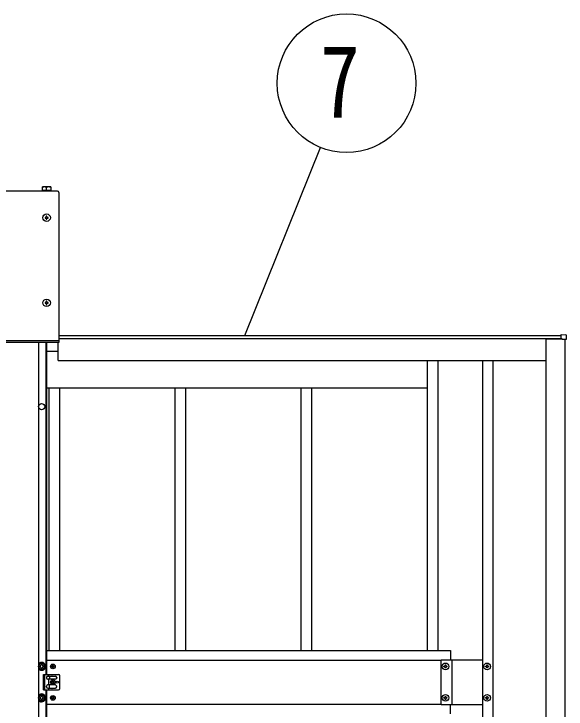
# Model space of a CAD drawing. Units: millimetres, scale not verified. Extents: x -14718 to 14718, y -10395 to 10395.
# Drawn here: x -7032 to -6156, y 1569 to 2672 of the extents above; entities that cross this region are included whole.
import ezdxf
from ezdxf.enums import TextEntityAlignment as Align

# ---------------------------------------------------------------- set-up
doc = ezdxf.new("R2010")
doc.units = ezdxf.units.MM
doc.header["$LTSCALE"] = 40
for name, color, linetype in [('0-5_YKK_13', 4, 'Continuous'), ('0-6_YKK_A1', 4, 'Continuous'), ('0-7_YKK_D', 6, 'Continuous')]:
    doc.layers.add(name, color=color, linetype=linetype)
doc.styles.add('ＭＳ ゴシック', font='')
doc.styles.get('ＭＳ ゴシック').set_extended_font_data('MS Gothic')

msp = doc.modelspace()

# ---------------------------------------------------------------- linework, layer by layer
at = {"layer": '0-5_YKK_13'}
for p, q in [((-6973.93, 2397.28), (-6986.93, 2397.28)), ((-6986.93, 2391.78), (-6986.93, 2397.28)), ((-6980.43, 2391.78), (-6980.43, 2396.72)), ((-6973.93, 2397.28), (-6973.93, 2391.78)), ((-6962.93, 2390.58), (-7087.93, 2390.58)), ((-6973.38, 2391.78), (-6987.48, 2391.78)), ((-6987.48, 2391.78), (-6987.48, 2390.58)), ((-6973.38, 2390.58), (-6973.38, 2391.78)), ((-6960.93, 2388.58), (-6960.93, 2150.58)), ((-6980.93, 2347.08), (-6980.93, 2346.08)), ((-6980.93, 2212.08), (-6980.93, 2211.08)), ((-6163.93, 2163.34), (-6156.4, 2162.88)), ((-6163.93, 2162.85), (-6163.93, 2163.34)), ((-6163.93, 2156.94), (-6163.93, 2162.85)), ((-6960.93, 2153.08), (-7089.93, 2153.08)), ((-6960.93, 2150.58), (-7089.93, 2150.58)), ((-6162.43, 2155.14), (-6162.43, 2156.34)), ((-6162.11, 2155.14), (-6162.43, 2155.14)), ((-6156.4, 2155.14), (-6162.11, 2155.14)), ((-6990.71, 1637.59), (-6991.43, 1637.59)), ((-6986.15, 1636.07), (-6985.43, 1636.07)), ((-6970.02, 1638.06), (-6970.02, 1638.88)), ((-6347.91, 1638.27), (-6347.91, 1639.23)), ((-6281.91, 1638.27), (-6281.91, 1639.23)), ((-6985.43, 1623.83), (-6972.39, 1623.83)), ((-6985.43, 1599.83), (-6985.43, 1623.83)), ((-6983.93, 1623.83), (-6983.93, 1599.83)), ((-6978.43, 1621.33), (-6966.43, 1621.33)), ((-6976.93, 1621.33), (-6976.93, 1623.83)), ((-6971.47, 1623.83), (-6961.43, 1623.83)), ((-6959.43, 1601.83), (-6959.43, 1621.83)), ((-6980.43, 1619.33), (-6980.43, 1618.33)), ((-6966.43, 1616.33), (-6978.43, 1616.33)), ((-6976.93, 1607.33), (-6976.93, 1616.33)), ((-6975.93, 1620.33), (-6975.93, 1617.33)), ((-6970.02, 1613.06), (-6970.02, 1613.88)), ((-6964.43, 1619.33), (-6964.43, 1618.33)), ((-6985.43, 1599.83), (-6972.39, 1599.83)), ((-6980.43, 1604.33), (-6980.43, 1605.33)), ((-6966.43, 1607.33), (-6978.43, 1607.33)), ((-6978.43, 1602.33), (-6966.43, 1602.33)), ((-6976.93, 1599.83), (-6976.93, 1602.33)), ((-6975.93, 1603.33), (-6975.93, 1606.33)), ((-6971.47, 1599.83), (-6961.43, 1599.83)), ((-6964.43, 1604.33), (-6964.43, 1605.33)), ((-6970.02, 1588.06), (-6970.02, 1588.88)), ((-6347.91, 1588.27), (-6347.91, 1589.23)), ((-6281.91, 1588.27), (-6281.91, 1589.23)), ((-6990.71, 1587.59), (-6991.43, 1587.59)), ((-6986.15, 1586.07), (-6985.43, 1586.07))]:
    msp.add_line(p, q, dxfattribs=at)
for points in [[(-6981.93, 2349.08), (-6982.93, 2349.08), (-6982.93, 2348.08), (-6981.93, 2348.08)], [(-6979.93, 2350.08), (-6979.93, 2351.08), (-6980.93, 2351.08), (-6980.93, 2350.08)], [(-6978.93, 2348.08), (-6977.93, 2348.08), (-6977.93, 2349.08), (-6978.93, 2349.08)], [(-6980.93, 2346.08), (-6979.93, 2346.08), (-6979.93, 2347.08)], [(-6981.93, 2214.08), (-6982.93, 2214.08), (-6982.93, 2213.08), (-6981.93, 2213.08)], [(-6979.93, 2215.08), (-6979.93, 2216.08), (-6980.93, 2216.08), (-6980.93, 2215.08)], [(-6980.93, 2211.08), (-6979.93, 2211.08), (-6979.93, 2212.08)], [(-6978.93, 2213.08), (-6977.93, 2213.08), (-6977.93, 2214.08), (-6978.93, 2214.08)], [(-6155.93, 2162.38), (-6155.93, 2155.14), (-6156.4, 2155.14)], [(-6162.73, 2156.64), (-6163.93, 2156.64), (-6163.93, 2156.94)], [(-6991.43, 1637.59), (-6991.43, 1636.07), (-6990.71, 1636.07)], [(-6987.67, 1639.11), (-6987.67, 1639.83), (-6989.19, 1639.83), (-6989.19, 1639.11)], [(-6989.19, 1634.55), (-6989.19, 1633.83), (-6987.67, 1633.83), (-6987.67, 1634.55)], [(-6985.43, 1636.07), (-6985.43, 1637.59), (-6986.15, 1637.59)], [(-6971.66, 1637.24), (-6972.48, 1637.24), (-6972.48, 1636.42), (-6971.66, 1636.42)], [(-6970.02, 1638.88), (-6970.84, 1638.88), (-6970.84, 1638.06)], [(-6970.84, 1635.6), (-6970.84, 1634.78), (-6970.02, 1634.78), (-6970.02, 1635.6)], [(-6969.2, 1636.42), (-6968.38, 1636.42), (-6968.38, 1637.24), (-6969.2, 1637.24)], [(-6348.87, 1636.35), (-6349.83, 1636.35), (-6349.83, 1637.31), (-6348.87, 1637.31)], [(-6347.91, 1639.23), (-6346.95, 1639.23), (-6346.95, 1638.27)], [(-6346.95, 1635.39), (-6346.95, 1634.43), (-6347.91, 1634.43), (-6347.91, 1635.39)], [(-6345.99, 1637.31), (-6345.03, 1637.31), (-6345.03, 1636.35), (-6345.99, 1636.35)], [(-6282.87, 1636.35), (-6283.83, 1636.35), (-6283.83, 1637.31), (-6282.87, 1637.31)], [(-6281.91, 1639.23), (-6280.95, 1639.23), (-6280.95, 1638.27)], [(-6280.95, 1635.39), (-6280.95, 1634.43), (-6281.91, 1634.43), (-6281.91, 1635.39)], [(-6279.99, 1637.31), (-6279.03, 1637.31), (-6279.03, 1636.35), (-6279.99, 1636.35)], [(-6971.66, 1612.24), (-6972.48, 1612.24), (-6972.48, 1611.42), (-6971.66, 1611.42)], [(-6970.02, 1613.88), (-6970.84, 1613.88), (-6970.84, 1613.06)], [(-6970.84, 1610.6), (-6970.84, 1609.78), (-6970.02, 1609.78), (-6970.02, 1610.6)], [(-6969.2, 1611.42), (-6968.38, 1611.42), (-6968.38, 1612.24), (-6969.2, 1612.24)], [(-6987.67, 1589.11), (-6987.67, 1589.83), (-6989.19, 1589.83), (-6989.19, 1589.11)], [(-6970.02, 1588.88), (-6970.84, 1588.88), (-6970.84, 1588.06)], [(-6347.91, 1589.23), (-6346.95, 1589.23), (-6346.95, 1588.27)], [(-6281.91, 1589.23), (-6280.95, 1589.23), (-6280.95, 1588.27)], [(-6991.43, 1587.59), (-6991.43, 1586.07), (-6990.71, 1586.07)], [(-6989.19, 1584.55), (-6989.19, 1583.83), (-6987.67, 1583.83), (-6987.67, 1584.55)], [(-6985.43, 1586.07), (-6985.43, 1587.59), (-6986.15, 1587.59)], [(-6971.66, 1587.24), (-6972.48, 1587.24), (-6972.48, 1586.42), (-6971.66, 1586.42)], [(-6970.84, 1585.6), (-6970.84, 1584.78), (-6970.02, 1584.78), (-6970.02, 1585.6)], [(-6969.2, 1586.42), (-6968.38, 1586.42), (-6968.38, 1587.24), (-6969.2, 1587.24)], [(-6348.87, 1586.35), (-6349.83, 1586.35), (-6349.83, 1587.31), (-6348.87, 1587.31)], [(-6346.95, 1585.39), (-6346.95, 1584.43), (-6347.91, 1584.43), (-6347.91, 1585.39)], [(-6345.99, 1587.31), (-6345.03, 1587.31), (-6345.03, 1586.35), (-6345.99, 1586.35)], [(-6282.87, 1586.35), (-6283.83, 1586.35), (-6283.83, 1587.31), (-6282.87, 1587.31)], [(-6280.95, 1585.39), (-6280.95, 1584.43), (-6281.91, 1584.43), (-6281.91, 1585.39)], [(-6279.99, 1587.31), (-6279.03, 1587.31), (-6279.03, 1586.35), (-6279.99, 1586.35)]]:
    msp.add_lwpolyline(points, dxfattribs=at)
for points in [[(-6988.43, 1642.61), (-6993.43, 1639.72), (-6993.43, 1633.95), (-6988.43, 1631.06), (-6983.43, 1633.95), (-6983.43, 1639.72)], [(-6988.43, 1592.61), (-6993.43, 1589.72), (-6993.43, 1583.95), (-6988.43, 1581.06), (-6983.43, 1583.95), (-6983.43, 1589.72)]]:
    msp.add_lwpolyline(points, close=True, dxfattribs=at)
for centre, radius in [((-6980.43, 2348.58), 5.9), ((-6980.43, 2213.58), 5.9), ((-6988.43, 1636.83), 5), ((-6970.43, 1636.83), 3.75), ((-6347.43, 1636.83), 5.3), ((-6281.43, 1636.83), 5.3), ((-6970.43, 1611.83), 3.75), ((-6963.43, 1611.83), 1.65), ((-6988.43, 1586.83), 5), ((-6970.43, 1586.83), 3.75), ((-6347.43, 1586.83), 5.3), ((-6281.43, 1586.83), 5.3)]:
    msp.add_circle(centre, radius, dxfattribs=at)
for centre, radius, start, end in [((-6983.68, 2387.62), 9.66, 70.34714, 109.65286), ((-6977.18, 2387.62), 9.66, 70.34714, 109.65286), ((-6962.93, 2388.58), 2, 0, 90), ((-6981.93, 2350.08), 1, 270, 0), ((-6978.93, 2350.08), 1, 180, 270), ((-6981.93, 2347.08), 1, 0, 90), ((-6978.93, 2347.08), 1, 90, 180), ((-6981.93, 2215.08), 1, 270, 0), ((-6981.93, 2212.08), 1, 0, 90), ((-6978.93, 2215.08), 1, 180, 270), ((-6978.93, 2212.08), 1, 90, 180), ((-6156.43, 2162.38), 0.5, 0, 86.5), ((-6162.73, 2156.34), 0.3, 0, 90), ((-6988.43, 1636.83), 6.25, 216.8699, 143.1301), ((-6988.43, 1636.83), 5.58, 93.74848, 146.25152), ((-6988.43, 1636.83), 5.58, 213.74848, 266.25152), ((-6990.71, 1639.11), 1.52, 270, 0), ((-6990.71, 1634.55), 1.52, 0, 90), ((-6988.43, 1636.83), 5.58, 33.74848, 86.25152), ((-6988.43, 1636.83), 5.58, 273.74848, 326.25152), ((-6986.15, 1639.11), 1.52, 180, 270), ((-6986.15, 1634.55), 1.52, 90, 180), ((-6988.43, 1636.83), 5.58, 333.74848, 26.25152), ((-6971.66, 1638.06), 0.82, 270, 0), ((-6971.66, 1635.6), 0.82, 0, 90), ((-6969.2, 1638.06), 0.82, 180, 270), ((-6969.2, 1635.6), 0.82, 90, 180), ((-6348.87, 1638.27), 0.96, 270, 0), ((-6348.87, 1635.39), 0.96, 0, 90), ((-6345.99, 1638.27), 0.96, 180, 270), ((-6345.99, 1635.39), 0.96, 90, 180), ((-6282.87, 1638.27), 0.96, 270, 0), ((-6282.87, 1635.39), 0.96, 0, 90), ((-6279.99, 1638.27), 0.96, 180, 270), ((-6279.99, 1635.39), 0.96, 90, 180), ((-6978.43, 1619.33), 2, 90, 180), ((-6976.93, 1620.33), 1, 0, 90), ((-6971.93, 1624.03), 0.5, 203.57818, 336.42182), ((-6966.43, 1619.33), 2, 0, 90), ((-6961.43, 1621.83), 2, 0, 90), ((-6978.43, 1618.33), 2, 180, 270), ((-6976.93, 1617.33), 1, 270, 0), ((-6971.66, 1613.06), 0.82, 270, 0), ((-6971.66, 1610.6), 0.82, 0, 90), ((-6969.2, 1613.06), 0.82, 180, 270), ((-6969.2, 1610.6), 0.82, 90, 180), ((-6966.43, 1618.33), 2, 270, 0), ((-6978.43, 1605.33), 2, 90, 180), ((-6978.43, 1604.33), 2, 180, 270), ((-6976.93, 1606.33), 1, 0, 90), ((-6976.93, 1603.33), 1, 270, 0), ((-6971.93, 1599.63), 0.5, 23.57818, 156.42182), ((-6966.43, 1605.33), 2, 0, 90), ((-6966.43, 1604.33), 2, 270, 0), ((-6961.43, 1601.83), 2, 270, 0), ((-6988.43, 1586.83), 6.25, 216.8699, 143.1301), ((-6988.43, 1586.83), 5.58, 93.74848, 146.25152), ((-6990.71, 1589.11), 1.52, 270, 0), ((-6988.43, 1586.83), 5.58, 33.74848, 86.25152), ((-6986.15, 1589.11), 1.52, 180, 270), ((-6988.43, 1586.83), 5.58, 333.74848, 26.25152), ((-6971.66, 1588.06), 0.82, 270, 0), ((-6969.2, 1588.06), 0.82, 180, 270), ((-6348.87, 1588.27), 0.96, 270, 0), ((-6345.99, 1588.27), 0.96, 180, 270), ((-6282.87, 1588.27), 0.96, 270, 0), ((-6279.99, 1588.27), 0.96, 180, 270), ((-6988.43, 1586.83), 5.58, 213.74848, 266.25152), ((-6990.71, 1584.55), 1.52, 0, 90), ((-6988.43, 1586.83), 5.58, 273.74848, 326.25152), ((-6986.15, 1584.55), 1.52, 90, 180), ((-6971.66, 1585.6), 0.82, 0, 90), ((-6969.2, 1585.6), 0.82, 90, 180), ((-6348.87, 1585.39), 0.96, 0, 90), ((-6345.99, 1585.39), 0.96, 90, 180), ((-6282.87, 1585.39), 0.96, 0, 90), ((-6279.99, 1585.39), 0.96, 90, 180)]:
    msp.add_arc(centre, radius, start, end, dxfattribs=at)
at = {"layer": '0-6_YKK_A1'}
for p, q in [((-6960.93, 2161.83), (-6163.93, 2161.83)), ((-6993.43, 2150.58), (-6993.43, -1114.31)), ((-6981.63, 2150.58), (-6981.63, 1623.83)), ((-6980.43, 2150.58), (-6980.43, 1623.83)), ((-6961.93, 2121.83), (-6961.93, 2150.58)), ((-6960.93, 2156.83), (-6163.93, 2156.83)), ((-6960.93, 2156.81), (-6165.93, 2156.81)), ((-6187.43, -3040.92), (-6187.43, 2156.34)), ((-6187.43, 2156.34), (-6162.43, 2156.34)), ((-6165.93, 2156.81), (-6165.93, 2156.34)), ((-6162.93, 2156.34), (-6162.93, 2156.64)), ((-6157.43, -3039.72), (-6157.43, 2155.14)), ((-6980.43, 2136.84), (-6961.93, 2136.84)), ((-6961.93, 2121.83), (-6187.43, 2121.83)), ((-6376.43, 2121.83), (-6376.43, 1661.83)), ((-6359.43, 2121.83), (-6359.43, 1661.83)), ((-6288.43, 2121.83), (-6288.43, -2901.42)), ((-6272.43, 2121.83), (-6272.43, -2901.42)), ((-6980.43, 2078.84), (-6976.43, 2078.84)), ((-6976.43, 1661.83), (-6976.43, 2078.84)), ((-6976.43, 2078.84), (-6776.43, 2078.84)), ((-6959.43, 1661.83), (-6959.43, 2078.84)), ((-6776.43, 1661.83), (-6776.43, 2078.84)), ((-6776.43, 2078.84), (-6576.43, 2078.84)), ((-6759.43, 1661.83), (-6759.43, 2078.84)), ((-6576.43, 1661.83), (-6576.43, 2078.84)), ((-6576.43, 2078.84), (-6376.43, 2078.84)), ((-6559.43, 1661.83), (-6559.43, 2078.84)), ((-6980.43, 1646.83), (-6354.43, 1646.83)), ((-6354.43, 1576.33), (-6354.43, 1647.33)), ((-6354.43, 1647.33), (-6288.43, 1647.33)), ((-6336.93, 1576.33), (-6336.93, 1647.33)), ((-6981.63, 1599.83), (-6981.63, -430.29)), ((-6980.43, 1599.83), (-6980.43, -430.29)), ((-6980.43, 1576.83), (-6354.43, 1576.83)), ((-6354.43, 1576.33), (-6288.43, 1576.33)), ((-6339.43, 1561.83), (-6339.43, 1576.33))]:
    msp.add_line(p, q, dxfattribs=at)
msp.add_lwpolyline([(-6980.43, 1661.83), (-6339.43, 1661.83), (-6339.43, 1647.33)], dxfattribs=at)
msp.add_circle((-6988.43, 2048.84), 5, dxfattribs=at)
at = {"layer": '0-7_YKK_D'}
msp.add_line((-6666.07, 2161.83), (-6545.64, 2459.85), dxfattribs=at)
msp.add_circle((-6504.42, 2561.83), 110, dxfattribs=at)

# ---------------------------------------------------------------- texts
at = {"layer": '0-7_YKK_D', "style": 'ＭＳ ゴシック', "width": 0.8}
msp.add_text('7', height=115.5, dxfattribs=at).set_placement((-6546.42, 2472.62), align=Align.BOTTOM_LEFT)

doc.saveas('drawing.dxf')
